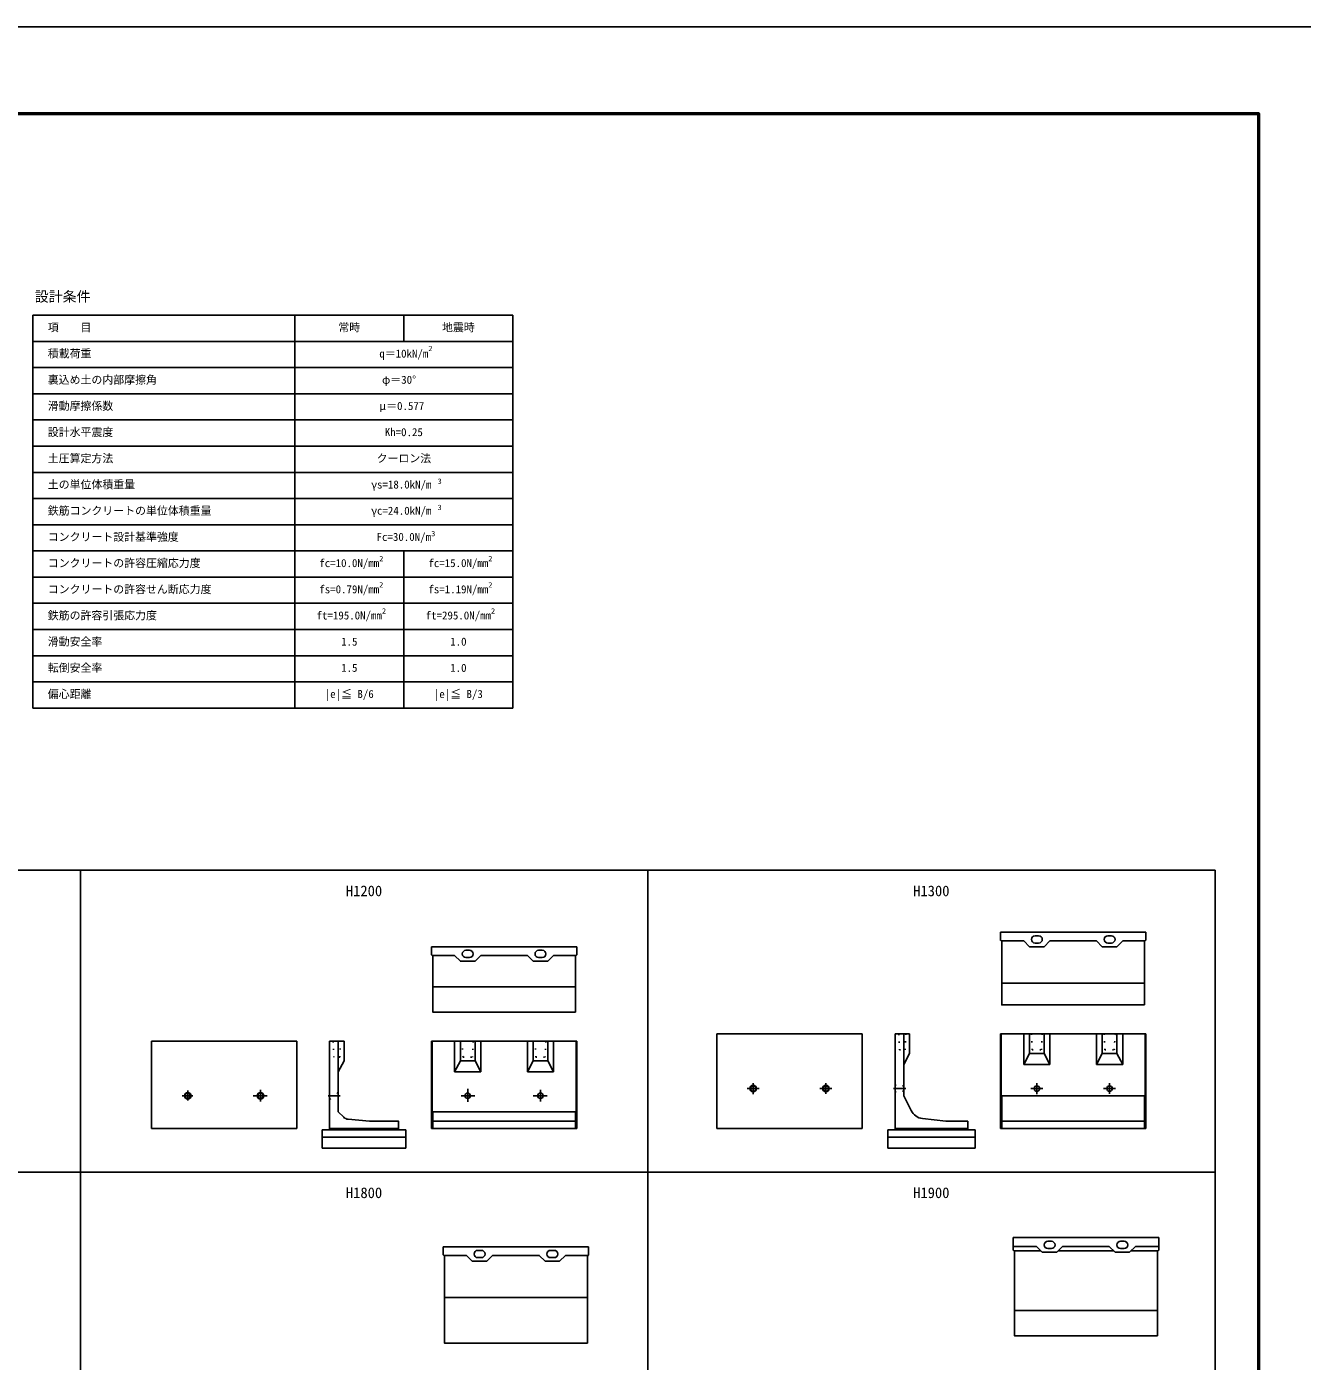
# Model space of a CAD drawing. Units: millimetres, scale not verified. Extents: x -50400 to 50400, y -17820 to 17820.
# Drawn here: x -18139 to -600, y -527 to 17820 of the extents above; entities that cross this region are included whole.
import ezdxf
from ezdxf.enums import TextEntityAlignment as Align

# ---------------------------------------------------------------- set-up
doc = ezdxf.new("R2010")
doc.units = ezdxf.units.MM
doc.header["$LTSCALE"] = 60
doc.linetypes.add('DOTTED', pattern=[1.75, 0.25, -1.5])
doc.linetypes.add('LONG_DASHED_DOTTED', pattern=[15.25, 12, -1.5, 0.25, -1.5])
for name, color, linetype, lineweight in [('0-0_CENTER', 7, 'LONG_DASHED_DOTTED', 25), ('0-2_Defpoints', 5, 'Continuous', 25), ('0-4_HYO', 3, 'Continuous', 25), ('0-6_OUTLINE', 1, 'Continuous', 25), ('0-7_OUTLINE2', 4, 'DOTTED', 25), ('0-8_TXT', 7, 'Continuous', 25), ('0-9_WAKU', 3, 'Continuous', 25)]:
    doc.layers.add(name, color=color, linetype=linetype, lineweight=lineweight)
doc.styles.add('ＭＳ ゴシック', font='')
doc.styles.get('ＭＳ ゴシック').set_extended_font_data('MS Gothic')

msp = doc.modelspace()

# ---------------------------------------------------------------- linework, layer by layer
at = {"layer": '0-0_CENTER'}
for p, q in [((-15999.99, 3122.61), (-15853.15, 3122.61)), ((-15925, 3196), (-15925, 3056.42)), ((-15025.29, 3122.61), (-14830.9, 3122.61)), ((-14925, 3205.69), (-14925, 3044.78)), ((-13993.81, 3122.61), (-13829.02, 3122.61)), ((-12164.36, 3122.61), (-11977.52, 3122.61)), ((-12075, 3218.21), (-12075, 3039.16)), ((-11175.29, 3122.61), (-10980.9, 3122.61)), ((-11075, 3205.69), (-11075, 3044.78)), ((-8231.92, 3222.61), (-8069.09, 3222.61)), ((-8150, 3298.38), (-8150, 3146.04)), ((-7232.19, 3222.61), (-7068.69, 3222.61)), ((-7150, 3297.18), (-7150, 3147.72)), ((-6052.72, 3222.61), (-6218.75, 3222.61)), ((-4331.92, 3222.61), (-4169.09, 3222.61)), ((-4250, 3298.38), (-4250, 3146.04)), ((-3332.19, 3222.61), (-3168.69, 3222.61)), ((-3250, 3297.18), (-3250, 3147.72))]:
    msp.add_line(p, q, dxfattribs=at)
at = {"layer": '0-2_Defpoints'}
msp.add_lwpolyline([(-50400, -17820), (0, -17820), (0, 17820), (-50400, 17820)], close=True, dxfattribs=at)
at = {"layer": '0-4_HYO'}
for p, q in [((-18053.27, 13853.12), (-18053.27, 8453.12)), ((-18053.27, 13853.12), (-11453.27, 13853.12)), ((-14453.27, 13853.12), (-14453.27, 8453.12)), ((-12953.27, 13853.12), (-12953.27, 13493.12)), ((-11453.27, 13853.12), (-11453.27, 8453.12)), ((-18053.27, 13493.12), (-11453.27, 13493.12)), ((-18053.27, 13133.12), (-11453.27, 13133.12)), ((-18053.27, 12773.12), (-11453.27, 12773.12)), ((-18053.27, 12413.12), (-11453.27, 12413.12)), ((-18053.27, 12053.12), (-11453.27, 12053.12)), ((-18053.27, 11693.12), (-11453.27, 11693.12)), ((-18053.27, 11333.12), (-11453.27, 11333.12)), ((-18053.27, 10973.12), (-11453.27, 10973.12)), ((-18053.27, 10613.12), (-11453.27, 10613.12)), ((-12953.27, 10613.12), (-12953.27, 8453.12)), ((-18053.27, 10253.12), (-11453.27, 10253.12)), ((-18053.27, 9893.12), (-11453.27, 9893.12)), ((-18053.27, 9533.12), (-11453.27, 9533.12)), ((-18053.27, 9173.12), (-11453.27, 9173.12)), ((-18053.27, 8813.12), (-11453.27, 8813.12)), ((-18053.27, 8453.12), (-11453.27, 8453.12))]:
    msp.add_line(p, q, dxfattribs=at)
for points in [[(-25200, 2072.61), (-17400, 2072.61), (-17400, 6222.61), (-25200, 6222.61)], [(-17400, 2072.61), (-9600, 2072.61), (-9600, 6222.61), (-17400, 6222.61)], [(-9600, 2072.61), (-1800, 2072.61), (-1800, 6222.61), (-9600, 6222.61)], [(-25200, -3077.39), (-17400, -3077.39), (-17400, 2072.61), (-25200, 2072.61)], [(-17400, -3077.39), (-9600, -3077.39), (-9600, 2072.61), (-17400, 2072.61)], [(-9600, -3077.39), (-1800, -3077.39), (-1800, 2072.61), (-9600, 2072.61)]]:
    msp.add_lwpolyline(points, close=True, dxfattribs=at)
at = {"layer": '0-6_OUTLINE'}
for p, q in [((-4750, 5372.61), (-2750, 5372.61)), ((-4225, 5322.61), (-4275, 5322.61)), ((-3225, 5322.61), (-3275, 5322.61)), ((-2750, 5261.61), (-2750, 5372.61)), ((-12575, 5172.61), (-10575, 5172.61)), ((-12575, 5061.61), (-12575, 5172.61)), ((-10575, 5061.61), (-10575, 5172.61)), ((-4741, 5252.61), (-4430, 5252.61)), ((-4350, 5172.61), (-4430, 5252.61)), ((-4150, 5172.61), (-4350, 5172.61)), ((-4225, 5222.61), (-4275, 5222.61)), ((-4150, 5172.61), (-4070, 5252.61)), ((-3150, 5172.61), (-3350, 5172.61)), ((-3225, 5222.61), (-3275, 5222.61)), ((-3150, 5172.61), (-3070, 5252.61)), ((-2759, 5252.61), (-3070, 5252.61)), ((-2768, 5243.61), (-2750, 5261.61)), ((-2768, 4372.61), (-2768, 5243.61)), ((-12557, 5043.61), (-12575, 5061.61)), ((-12566, 5052.61), (-12255, 5052.61)), ((-12050, 5122.61), (-12100, 5122.61)), ((-12050, 5022.61), (-12100, 5022.61)), ((-11975, 4972.61), (-11895, 5052.61)), ((-11255, 5052.61), (-11895, 5052.61)), ((-11175, 4972.61), (-11255, 5052.61)), ((-10975, 4972.61), (-11174.26, 4972.61)), ((-11050, 5122.61), (-11100, 5122.61)), ((-11050, 5022.61), (-11100, 5022.61)), ((-10975, 4972.61), (-10895, 5052.61)), ((-10584, 5052.61), (-10895, 5052.61)), ((-10593, 5043.61), (-10575, 5061.61)), ((-10593, 4272.61), (-10593, 5043.61)), ((-10593, 4622.61), (-12557, 4622.61)), ((-2768, 4672.61), (-4732, 4672.61)), ((-16425, 3872.61), (-14425, 3872.61)), ((-16425, 3872.61), (-16425, 2672.61)), ((-14425, 3872.61), (-14425, 2672.61)), ((-13975, 2652.61), (-13975, 3872.61)), ((-13975, 3872.61), (-13775, 3872.61)), ((-13855, 3872.61), (-13855, 2902.61)), ((-13775, 3872.61), (-13775, 3602.61)), ((-12575, 2672.61), (-12575, 3872.61)), ((-12575, 3872.61), (-10575, 3872.61)), ((-12566, 2902.61), (-12566, 3872.61)), ((-12255, 3872.61), (-12255, 3452.61)), ((-12175, 3872.61), (-12175, 3602.61)), ((-11975, 3872.61), (-11975, 3602.61)), ((-11895, 3872.61), (-11895, 3452.61)), ((-11255, 3872.61), (-11255, 3452.61)), ((-11175, 3872.61), (-11175, 3602.61)), ((-10975, 3872.61), (-10975, 3602.61)), ((-10895, 3872.61), (-10895, 3452.61)), ((-10584, 2902.61), (-10584, 3872.61)), ((-10575, 2672.61), (-10575, 3872.61)), ((-8650, 2672.61), (-8650, 3972.61)), ((-8650, 3972.61), (-6650, 3972.61)), ((-6650, 2672.61), (-6650, 3972.61)), ((-6200, 3972.61), (-6000, 3972.61)), ((-6200, 2652.61), (-6200, 3972.61)), ((-6080, 3972.61), (-6080, 3122.61)), ((-6000, 3972.61), (-6000, 3702.61)), ((-4750, 2672.61), (-4750, 3972.61)), ((-4750, 3972.61), (-2750, 3972.61)), ((-4430, 3972.61), (-4430, 3552.61)), ((-4350, 3972.61), (-4350, 3702.61)), ((-4150, 3972.61), (-4150, 3702.61)), ((-4070, 3972.61), (-4070, 3552.61)), ((-3430, 3972.61), (-3430, 3552.61)), ((-3350, 3972.61), (-3350, 3702.61)), ((-3150, 3972.61), (-3150, 3702.61)), ((-3070, 3972.61), (-3070, 3552.61)), ((-2759, 3972.61), (-2759, 3122.61)), ((-2750, 2672.61), (-2750, 3972.61)), ((-6080, 3552.61), (-6000, 3702.61)), ((-4430, 3552.97), (-4350, 3702.61)), ((-4350, 3702.61), (-4150, 3702.61)), ((-4070, 3552.61), (-4150, 3702.61)), ((-3430, 3552.97), (-3350, 3702.61)), ((-3350, 3702.61), (-3150, 3702.61)), ((-3070, 3552.61), (-3150, 3702.61)), ((-13855, 3452.61), (-13775, 3602.61)), ((-12175, 3602.61), (-12255, 3452.61)), ((-12175, 3602.61), (-11975, 3602.61)), ((-11895, 3452.61), (-11975, 3602.61)), ((-11175, 3602.61), (-11255, 3452.61)), ((-11175, 3602.61), (-10975, 3602.61)), ((-10895, 3452.61), (-10975, 3602.61)), ((-4430, 3552.61), (-4070, 3552.61)), ((-3430, 3552.61), (-3070, 3552.61)), ((-12255, 3452.61), (-11895, 3452.61)), ((-11255, 3452.61), (-10895, 3452.61)), ((-5978.36, 2919.34), (-6080, 3122.61)), ((-4732, 3102.61), (-4741, 3122.61)), ((-2759, 3122.61), (-2768, 3102.61)), ((-4732, 2672.61), (-4732, 3102.61)), ((-2768, 2672.61), (-2768, 3102.61)), ((-13780.6, 2828.22), (-13855, 2902.61)), ((-13425, 2772.61), (-13718.94, 2799.34)), ((-12557, 2892.61), (-12566, 2902.61)), ((-12566, 2902.61), (-10584, 2902.61)), ((-12557, 2672.61), (-12557, 2892.61)), ((-12557, 2772.61), (-10593, 2772.61)), ((-10584, 2902.61), (-10593, 2892.61)), ((-10593, 2672.61), (-10593, 2892.61)), ((-5500, 2772.61), (-5822.58, 2810.12)), ((-4732, 2772.61), (-2768, 2772.61)), ((-14425, 2672.61), (-16425, 2672.61)), ((-12925, 2652.61), (-14075, 2652.61)), ((-14075, 2652.61), (-14075, 2402.61)), ((-13975, 2672.61), (-13025, 2672.61)), ((-12925, 2652.61), (-12925, 2402.61)), ((-10575, 2672.61), (-12575, 2672.61)), ((-8650, 2672.61), (-6650, 2672.61)), ((-5100, 2652.61), (-6300, 2652.61)), ((-6300, 2652.61), (-6300, 2402.61)), ((-5200, 2672.61), (-6200, 2672.61)), ((-5100, 2652.61), (-5100, 2402.61)), ((-4750, 2672.61), (-2750, 2672.61)), ((-12925, 2552.61), (-14075, 2552.61)), ((-12925, 2402.61), (-14075, 2402.61)), ((-5100, 2552.61), (-6300, 2552.61)), ((-5100, 2402.61), (-6300, 2402.61)), ((-4575, 1172.61), (-2575, 1172.61)), ((-4050, 1122.61), (-4100, 1122.61)), ((-3050, 1122.61), (-3100, 1122.61)), ((-2575, 1172.61), (-2575, 1001.61)), ((-12412.5, 1047.61), (-10412.5, 1047.61)), ((-12403.5, 927.61), (-12092.5, 927.61)), ((-12012.5, 847.61), (-12092.5, 927.61)), ((-11887.5, 997.61), (-11937.5, 997.61)), ((-11812.5, 847.61), (-11732.5, 927.61)), ((-10887.5, 997.61), (-10937.5, 997.61)), ((-10812.5, 847.61), (-10732.5, 927.61)), ((-10421.5, 927.61), (-10732.5, 927.61)), ((-10430.5, 918.61), (-10412.5, 936.61)), ((-10430.5, -277.39), (-10430.5, 918.61)), ((-10412.5, 936.61), (-10412.5, 1047.61)), ((-4575, 1052.61), (-4255, 1052.61)), ((-4566, 992.61), (-4195, 992.61)), ((-4175, 972.61), (-4255, 1052.61)), ((-3975, 972.61), (-4175, 972.61)), ((-4050, 1022.61), (-4100, 1022.61)), ((-3975, 972.61), (-3895, 1052.61)), ((-3195, 992.61), (-3955, 992.61)), ((-3255, 1052.61), (-3895, 1052.61)), ((-3175, 972.61), (-3255, 1052.61)), ((-2975, 972.61), (-3175, 972.61)), ((-3050, 1022.61), (-3100, 1022.61)), ((-2975, 972.61), (-2895, 1052.61)), ((-2584, 992.61), (-2955, 992.61)), ((-2575, 1052.61), (-2895, 1052.61)), ((-2593, 983.61), (-2575, 1001.61)), ((-2593, -177.39), (-2593, 983.61)), ((-11812.5, 847.61), (-12012.5, 847.61)), ((-11887.5, 897.61), (-11937.5, 897.61)), ((-10812.5, 847.61), (-11012.5, 847.61)), ((-10887.5, 897.61), (-10937.5, 897.61)), ((-10430.5, 347.61), (-12394.5, 347.61)), ((-2593, 172.61), (-4557, 172.61))]:
    msp.add_line(p, q, dxfattribs=at)
for points in [[(-4732, 5243.61), (-4750, 5261.61), (-4750, 5372.61)], [(-2768, 4372.61), (-4732, 4372.61), (-4732, 5243.61)], [(-3350, 5172.61), (-3430, 5252.61), (-4070, 5252.61)], [(-10593, 4272.61), (-12557, 4272.61), (-12557, 5043.61)], [(-11975, 4972.61), (-12175, 4972.61), (-12255, 5052.61)], [(-4741, 3972.61), (-4741, 3122.61), (-2759, 3122.61)], [(-13025, 2652.61), (-13025, 2772.61), (-13425, 2772.61)], [(-5200, 2652.61), (-5200, 2772.61), (-5500, 2772.61)], [(-4557, 983.61), (-4575, 1001.61), (-4575, 1172.61)], [(-12394.5, 918.61), (-12412.5, 936.61), (-12412.5, 1047.61)], [(-10430.5, -277.39), (-12394.5, -277.39), (-12394.5, 918.61)], [(-11012.5, 847.61), (-11092.5, 927.61), (-11732.5, 927.61)], [(-2593, -177.39), (-4557, -177.39), (-4557, 983.61)]]:
    msp.add_lwpolyline(points, dxfattribs=at)
for centre, radius in [((-15925, 3122.61), 45), ((-15925, 3122.61), 37.5), ((-14925, 3122.61), 45), ((-14925, 3122.61), 37.5), ((-12075, 3122.61), 37.5), ((-11075, 3122.61), 37.5), ((-8150, 3222.61), 45), ((-8150, 3222.61), 37.5), ((-7150, 3222.61), 45), ((-7150, 3222.61), 37.5), ((-4250, 3222.61), 37.5), ((-3250, 3222.61), 37.5)]:
    msp.add_circle(centre, radius, dxfattribs=at)
for centre, radius, start, end in [((-4275, 5272.61), 50, 90, 270), ((-4225, 5272.61), 50, 270, 90), ((-3275, 5272.61), 50, 90, 270), ((-3225, 5272.61), 50, 270, 90), ((-12100, 5072.61), 50, 90, 270), ((-12050, 5072.61), 50, 270, 90), ((-11100, 5072.61), 50, 90, 270), ((-11050, 5072.61), 50, 270, 90), ((-13709.89, 2898.93), 100, 225, 264.80557), ((-5799.48, 3008.79), 200, 206.56505, 263.36749), ((-4100, 1072.61), 50, 90, 270), ((-4050, 1072.61), 50, 270, 90), ((-3100, 1072.61), 50, 90, 270), ((-3050, 1072.61), 50, 270, 90), ((-11937.5, 947.61), 50, 90, 270), ((-11887.5, 947.61), 50, 270, 90), ((-10937.5, 947.61), 50, 90, 270), ((-10887.5, 947.61), 50, 270, 90)]:
    msp.add_arc(centre, radius, start, end, dxfattribs=at)
at = {"layer": '0-7_OUTLINE2'}
for p, q in [((-13925, 3872.61), (-13915, 3652.61)), ((-13835, 3652.61), (-13825, 3872.61)), ((-12140, 3652.61), (-12150, 3872.61)), ((-12000, 3872.61), (-12010, 3652.61)), ((-11140, 3652.61), (-11150, 3872.61)), ((-11000, 3872.61), (-11010, 3652.61)), ((-6150, 3972.61), (-6140, 3752.61)), ((-4315, 3752.61), (-4325, 3972.61)), ((-4185, 3752.61), (-4175, 3972.61)), ((-3315, 3752.61), (-3325, 3972.61)), ((-3185, 3752.61), (-3175, 3972.61)), ((-4315, 3752.61), (-4185, 3752.61)), ((-3315, 3752.61), (-3185, 3752.61)), ((-13835, 3652.61), (-13915, 3652.61)), ((-12140, 3652.61), (-12010, 3652.61)), ((-11140, 3652.61), (-11010, 3652.61)), ((-13970, 3167.3), (-13975, 3172.61)), ((-13860, 3160.43), (-13970, 3167.3)), ((-13860, 3160.43), (-13855, 3165.11)), ((-6080, 3260.11), (-6200, 3267.61)), ((-6200, 3177.61), (-6080, 3185.11)), ((-13970, 3077.93), (-13975, 3072.61)), ((-13970, 3077.93), (-13860, 3084.8)), ((-13860, 3084.8), (-13855, 3080.11))]:
    msp.add_line(p, q, dxfattribs=at)
msp.add_lwpolyline([(-6140, 3752.61), (-6060, 3752.61), (-6050, 3972.61)], dxfattribs=at)
at = {"layer": '0-9_WAKU', "lineweight": 50}
msp.add_lwpolyline([(-49200, -16620), (-1200, -16620), (-1200, 16620), (-49200, 16620)], close=True, dxfattribs=at)

# ---------------------------------------------------------------- texts
at = {"layer": '0-8_TXT', "style": 'ＭＳ ゴシック'}
for s, height, p in [('設計条件', 140.8, (-18029.27, 13997.12)), ('項\u3000\u3000目', 110, (-17849.01, 13598.12)), ('常時', 110, (-13853.27, 13598.12)), ('地震時', 110, (-12428.27, 13598.12)), ('積載荷重', 110, (-17849.01, 13238.12)), ('2', 73.31, (-12616.43, 13338.12)), ('q＝10kN/m', 110, (-13290.77, 13238.12)), ('裏込め土の内部摩擦角', 110, (-17849.01, 12878.12)), ('φ＝30°', 110, (-13253.27, 12878.12)), ('滑動摩擦係数', 110, (-17849.01, 12518.12)), ('μ＝0.577', 110, (-13290.77, 12518.12)), ('設計水平震度', 110, (-17849.01, 12158.12)), ('Kh=0.25', 110, (-13215.77, 12158.12)), ('土圧算定方法', 110, (-17849.01, 11798.12)), ('クーロン法', 110, (-13328.27, 11798.12)), ('土の単位体積重量', 110, (-17849.01, 11438.12)), ('γs=18.0kN/m', 110, (-13403.27, 11438.12)), ('3', 73.31, (-12489.76, 11513.21)), ('鉄筋コンクリートの単位体積重量', 110, (-17849.01, 11078.12)), ('γc=24.0kN/m', 110, (-13403.27, 11078.12)), ('3', 73.31, (-12489.76, 11153.21)), ('コンクリート設計基準強度', 110, (-17849.01, 10718.12)), ('Fc=30.0N/m', 110, (-13328.27, 10718.12)), ('3', 73.31, (-12577.38, 10793.21)), ('コンクリートの許容圧縮応力度', 110, (-17849.01, 10358.12)), ('fc=10.0N/mm', 110, (-14115.77, 10358.12)), ('2', 73.31, (-13292.37, 10449.19)), ('fc=15.0N/mm', 110, (-12615.77, 10358.12)), ('2', 73.31, (-11792.37, 10449.19)), ('コンクリートの許容せん断応力度', 110, (-17849.01, 9998.12)), ('fs=0.79N/mm', 110, (-14115.77, 9998.12)), ('2', 73.31, (-13292.37, 10089.19)), ('fs=1.19N/mm', 110, (-12615.77, 9998.12)), ('2', 73.31, (-11792.37, 10089.19)), ('鉄筋の許容引張応力度', 110, (-17849.01, 9638.12)), ('ft=195.0N/mm', 110, (-14153.27, 9638.12)), ('2', 73.31, (-13254.77, 9729.19)), ('ft=295.0N/mm', 110, (-12653.27, 9638.12)), ('2', 73.31, (-11754.77, 9729.19)), ('滑動安全率', 110, (-17849.01, 9278.12)), ('1.5', 110, (-13815.77, 9278.12)), ('1.0', 110, (-12315.77, 9278.12)), ('転倒安全率', 110, (-17849.01, 8918.12)), ('1.5', 110, (-13815.77, 8918.12)), ('1.0', 110, (-12315.77, 8918.12)), ('偏心距離', 110, (-17849.01, 8558.12)), ('|e|≦ B/6', 110, (-14040.77, 8558.12)), ('|e|≦ B/3', 110, (-12540.77, 8558.12)), ('H1200', 146.6, (-13750, 5822.61)), ('H1300', 146.6, (-5950, 5822.61)), ('H1800', 146.6, (-13750, 1672.61)), ('H1900', 146.6, (-5950, 1672.61))]:
    msp.add_text(s, height=height, dxfattribs=at).set_placement(p, align=Align.BOTTOM_LEFT)

doc.saveas('drawing.dxf')
